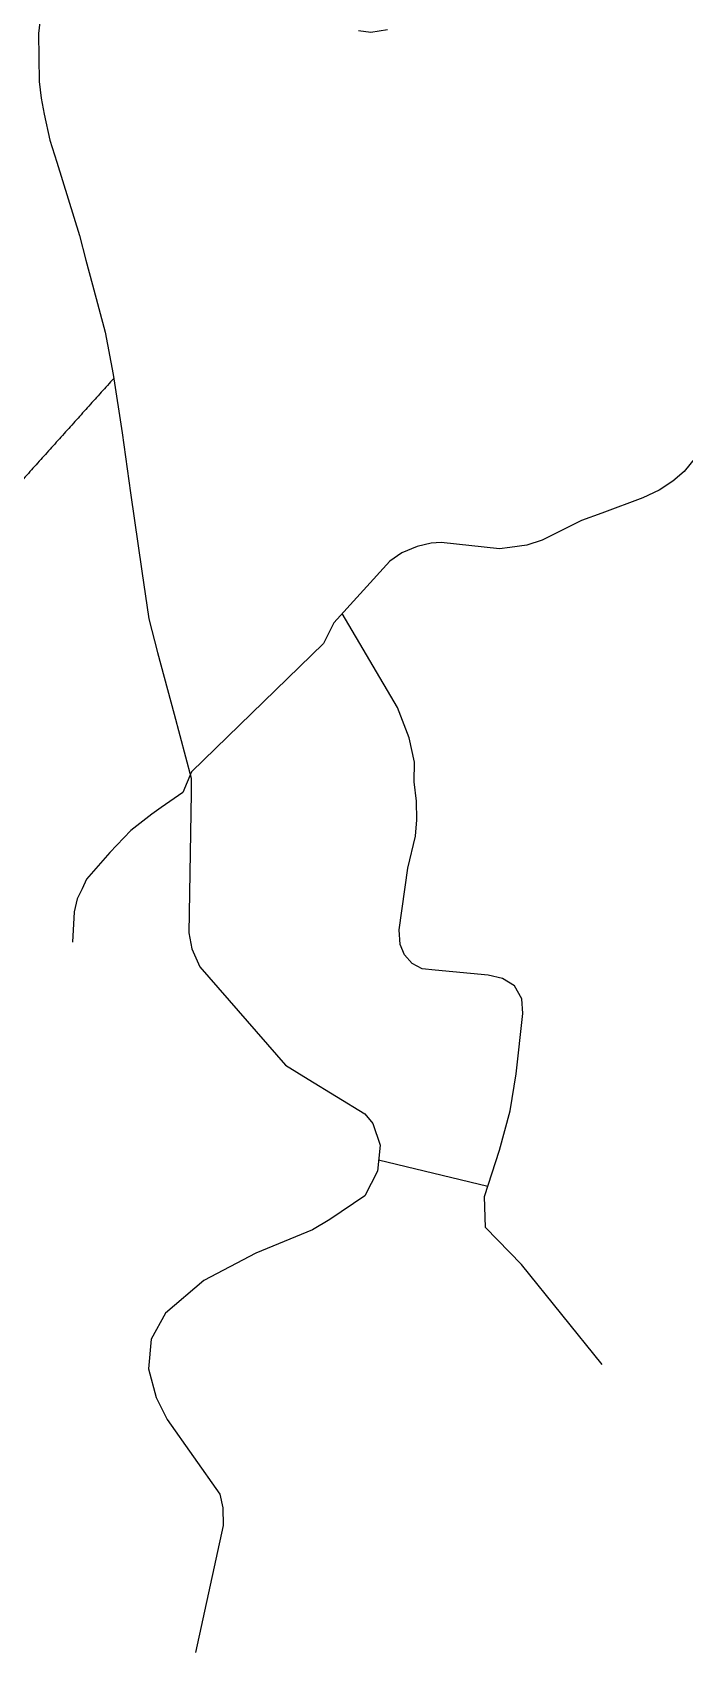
# Model space of a CAD drawing. Header units: millimetres. Extents: x 341926 to 344122, y 7366456 to 7369032.
# Drawn here: x 342717 to 343120, y 7366485 to 7367485 of the extents above; entities that cross this region are included whole.
import ezdxf

# ---------------------------------------------------------------- set-up
doc = ezdxf.new("R2010")
doc.units = ezdxf.units.MM
for name, color, linetype in [('AVENIDA FRANCISCO FINCO - 29_12_20 - V16', 7, 'Continuous'), ('ESTRADA DO RIO ACIMA - 29_12_20 - V25 - V36', 1, 'Continuous'), ('ESTRADA HENRIQUE ROSA - 29_12_20 - V58', 7, 'Continuous'), ('RUA CARLOS PEZZOLO JUNIOR - 29_12_20 - V35', 7, 'Continuous'), ('TV. MIGUEL GUERRA - 29_12_20 - V34', 7, 'Continuous')]:
    doc.layers.add(name, color=color, linetype=linetype)

msp = doc.modelspace()

# ---------------------------------------------------------------- linework, layer by layer
at = {"layer": 'AVENIDA FRANCISCO FINCO - 29_12_20 - V16'}
msp.add_lwpolyline([(343129.8, 7367226.8), (343119.3, 7367213.7), (343112.3, 7367207.8), (343103.8, 7367202.3), (343093.7, 7367197.5), (343068.5, 7367188), (343055.8, 7367183.5), (343031.5, 7367171.4), (343022.2, 7367168.3), (343011.6, 7367166.8), (343005.2, 7367166.1), (342969.1, 7367169.9), (342963.1, 7367169.5), (342954.4, 7367167.5), (342944.8, 7367163.6), (342937.4, 7367158.4), (342902.8, 7367120.3), (342896.5, 7367107.5), (342815, 7367028.4), (342809.6, 7367015.5), (342796.3, 7367006.4), (342790.4, 7367002.3), (342777.4, 7366992.1), (342764.5, 7366978.6), (342750.1, 7366962.1), (342747.3, 7366956.2), (342744.4, 7366950), (342742.5, 7366941.9), (342741.4, 7366923.1)], dxfattribs=at)
at = {"layer": 'ESTRADA DO RIO ACIMA - 29_12_20 - V25 - V36'}
for points in [[(342722, 7367498.1), (342720.4, 7367484.1), (342720.9, 7367454.5), (342722.1, 7367444.3), (342723.9, 7367434.4), (342727.5, 7367418.3), (342731.8, 7367404.7), (342745.8, 7367359.4), (342749.6, 7367344.3), (342753.7, 7367329), (342761.5, 7367299.7), (342766.5, 7367273.6), (342772.2, 7367237.6), (342777.3, 7367200.5), (342784.2, 7367152.3), (342788.6, 7367122.8), (342794, 7367102.1), (342804.3, 7367064), (342814.7, 7367024.5), (342814.7, 7367015.1), (342813.3, 7366928.9), (342815.1, 7366919), (342820.1, 7366908), (342873.1, 7366847.3), (342887.1, 7366838.6), (342922, 7366817.2), (342927, 7366811.2), (342931.4, 7366797.9), (342929.8, 7366781.7), (342922, 7366766.6), (342900.3, 7366751.9), (342889.6, 7366745.5), (342854.7, 7366731.2), (342822.6, 7366714.2), (342798.9, 7366694.2), (342790, 7366678), (342788.3, 7366659.8), (342793.1, 7366642), (342800, 7366628.5), (342832.4, 7366582.3), (342834.2, 7366574), (342834.4, 7366563), (342817.5, 7366484.6)], [(342936.1, 7367486.4), (342925.8, 7367484.8), (342918.1, 7367485.9)]]:
    msp.add_lwpolyline(points, dxfattribs=at)
at = {"layer": 'ESTRADA HENRIQUE ROSA - 29_12_20 - V58'}
msp.add_rational_spline([(342766.9, 7367271.2), (342737.3, 7367238.4), (342707.8, 7367205.5), (342664.4, 7367176.9), (342630.8, 7367216.7), (342615.7, 7367234.5), (342600.7, 7367252.4), (342581.3, 7367275.3), (342562, 7367298.2), (342558, 7367302.9), (342554, 7367307.6), (342542.4, 7367320.4), (342530.8, 7367333.2), (342521.7, 7367341.9), (342512.6, 7367350.6), (342469.5, 7367394.9), (342426.4, 7367439.2), (342372.5, 7367496), (342318.6, 7367552.7), (342292.3, 7367591.7), (342278.3, 7367636.6), (342259.2, 7367658.4), (342258.9, 7367687.3), (342247, 7367711.2), (342228.9, 7367730.7), (342198.2, 7367757), (342177.2, 7367791.6), (342163.2, 7367811.1), (342170.4, 7367834.1), (342177.2, 7367853.8), (342182, 7367874.1)], [1, 1, 1, 0.747797320194, 1, 1, 1, 1, 1, 1, 1, 1, 1, 1, 1, 1, 1, 1, 1, 0.989413597363, 1, 0.93851927498, 1, 0.989518315134, 1, 0.98762011423, 1, 0.895494341378, 1, 0.998807937941, 1], degree=2, knots=[0, 0, 0, 1, 1, 2.452116, 2.452116, 3.452116, 3.452116, 4.452116, 4.452116, 5.452116, 5.452116, 6.452116, 6.452116, 7.452116, 7.452116, 8.452116, 8.452116, 9.452116, 9.452116, 9.743391, 9.743391, 10.448352, 10.448352, 10.73818, 10.73818, 11.053211, 11.053211, 11.975722, 11.975722, 12.073387, 12.073387, 12.073387], dxfattribs=at)
at = {"layer": 'RUA CARLOS PEZZOLO JUNIOR - 29_12_20 - V35'}
msp.add_lwpolyline([(342930.5, 7366788.7), (342998, 7366772.5)], dxfattribs=at)
at = {"layer": 'TV. MIGUEL GUERRA - 29_12_20 - V34'}
msp.add_lwpolyline([(343068.6, 7366662.4), (343018.9, 7366724.1), (342996.6, 7366747), (342996, 7366766.2), (343005.2, 7366794.8), (343011.8, 7366819), (343015.6, 7366841.9), (343019.7, 7366879.2), (343019, 7366888.2), (343014.5, 7366896.2), (343007.1, 7366900.7), (342998.3, 7366902.8), (342965.4, 7366905.8), (342957.4, 7366906.8), (342951.2, 7366910), (342946.6, 7366915.3), (342943.9, 7366921.7), (342943.3, 7366930.7), (342948.5, 7366968.9), (342953.3, 7366988.6), (342954.1, 7366998.7), (342953.9, 7367010.2), (342952.5, 7367022.1), (342952.7, 7367034.2), (342949.4, 7367049.4), (342942.3, 7367068), (342908, 7367126.1)], dxfattribs=at)

doc.saveas('drawing.dxf')
